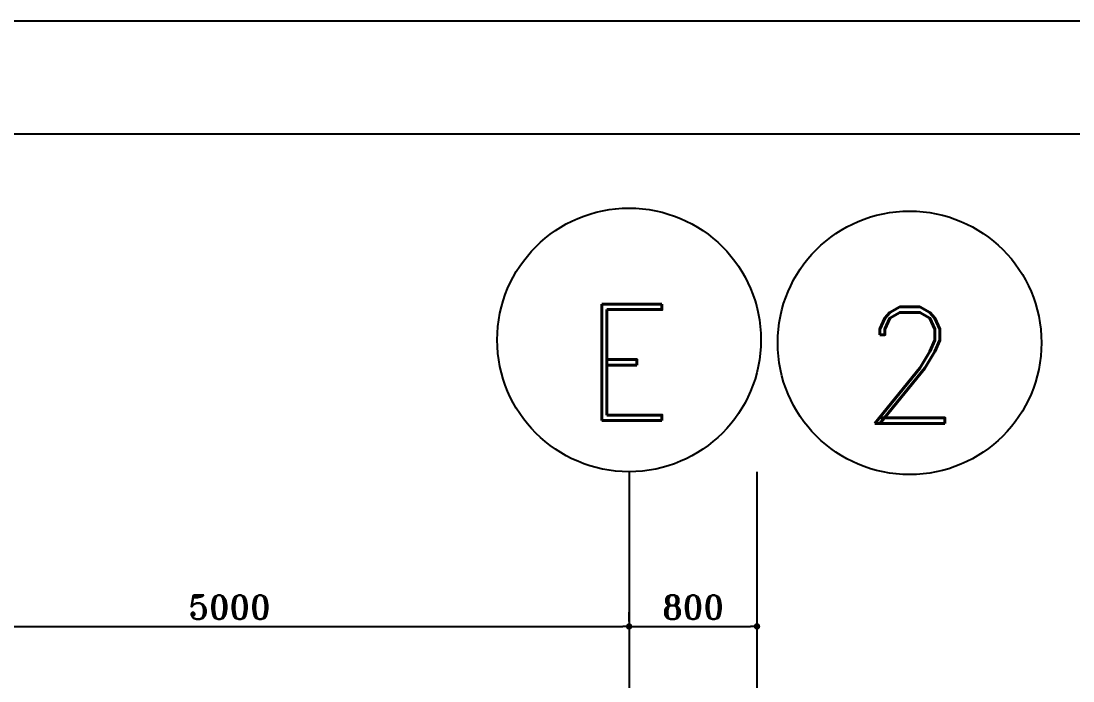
# Model space of a CAD drawing. Header units: inches. Extents: x 1387 to 2676, y -3554 to -2136.
# Drawn here: x 2553.02 to 2566.18, y -3137.67 to -3129.41 of the extents above; entities that cross this region are included whole.
import ezdxf
from ezdxf.enums import TextEntityAlignment as Align

# ---------------------------------------------------------------- set-up
doc = ezdxf.new("R2010")
doc.units = ezdxf.units.IN
doc.header["$MEASUREMENT"] = 0
for name, pattern in [('CENTER', [2, 1.25, -0.25, 0.25, -0.25]), ('DASHDOTX2', [2, 1, -0.5, 0, -0.5]), ('HIDDEN', [0.375, 0.25, -0.125])]:
    doc.linetypes.add(name, pattern=pattern)
for name, color, linetype in [('1', 1, 'Continuous'), ('3', 3, 'HIDDEN'), ('Ax', 1, 'DASHDOTX2'), ('AXE', 1, 'CENTER'), ('DIM', 8, 'Continuous'), ('Layer4', 118, 'Continuous'), ('Pich', 2, 'Continuous')]:
    doc.layers.add(name, color=color, linetype=linetype)
doc.styles.add('ROMAND', font='ROMAND.shx')
doc.styles.add('ROMANT', font='romant')
doc.dimstyles.new('1-50-2', dxfattribs={"dimtxt": 0.3, "dimasz": 0.08, "dimexe": 0.18, "dimexo": 0.0625, "dimgap": 0.09, "dimtad": 1, "dimdec": 0, "dimlfac": 500, "dimdsep": 46, "dimtxsty": 'ROMANT', "dimblk": 'DOT', "dimcen": 0.09, "dimclrd": 1, "dimclre": 1, "dimclrt": 3, "dimadec": 0, "dimazin": 0, "dimtfac": 1, "dimtdec": 0, "dimtix": 1, "dimtofl": 0, "dimtmove": 2, "dimatfit": 3, "dimldrblk": 'DOT', "dimfxl": 1, "dimtolj": 1, "dimarcsym": 0})

# ---------------------------------------------------------------- blocks, each defined once
blk = doc.blocks.new('DOT')
at = {"layer": 'DIM', "color": 0, "linetype": 'ByBlock'}
blk.add_line((-0.5, 0), (-1, 0), dxfattribs=at)
at = {"layer": 'DIM', "color": 0, "linetype": 'ByBlock', "const_width": 0.5}
blk.add_lwpolyline([(-0.25, 0, 1), (0.25, 0, 1)], format="xyb", close=True, dxfattribs=at)
blk = doc.blocks.new('*D2751')
at = {"layer": 'Defpoints', "color": 0, "transparency": 16777216}
for p in [(2560.63, -3136.99), (2560.63, -3136.99), (2550.63, -3141.086)]:
    blk.add_point(p, dxfattribs=at)
at = {"layer": 'Pich', "color": 1, "lineweight": -2, "transparency": 16777216}
for p, q in [((2550.63, -3141.023), (2550.63, -3136.81)), ((2560.63, -3136.927), (2560.63, -3136.81)), ((2550.71, -3136.99), (2560.55, -3136.99))]:
    blk.add_line(p, q, dxfattribs=at)
at = {"layer": 'Pich', "color": 1, "lineweight": -2, "transparency": 16777216, "xscale": 0.08, "yscale": 0.08, "zscale": 0.08, "rotation": 180}
blk.add_blockref('DOT', (2550.63, -3136.99), dxfattribs=at)
at = {"layer": 'Pich', "color": 1, "lineweight": -2, "transparency": 16777216, "xscale": 0.08, "yscale": 0.08, "zscale": 0.08}
blk.add_blockref('DOT', (2560.63, -3136.99), dxfattribs=at)
at = {"layer": 'Pich', "color": 3, "transparency": 16777216, "insert": (2555.63, -3136.75), "char_height": 0.3, "attachment_point": 5, "style": 'ROMANT'}
blk.add_mtext('\\A1;5000', dxfattribs=at)
blk = doc.blocks.new('_Dot')
at = {"layer": 'DIM', "color": 0, "lineweight": -2}
blk.add_line((-0.5, 0), (-1, 0), dxfattribs=at)
at = {"layer": 'DIM', "color": 0, "const_width": 0.5}
blk.add_lwpolyline([(-0.25, 0, 1), (0.25, 0, 1)], format="xyb", close=True, dxfattribs=at)
blk = doc.blocks.new('*D2790')
at = {"layer": 'Defpoints', "color": 0, "transparency": 16777216}
for p in [(2560.63, -3135.057), (2562.23, -3135.057), (2562.23, -3136.99)]:
    blk.add_point(p, dxfattribs=at)
at = {"layer": 'Pich', "color": 1, "lineweight": -2, "transparency": 16777216}
for p, q in [((2560.63, -3135.119), (2560.63, -3137.17)), ((2562.23, -3135.119), (2562.23, -3137.17)), ((2560.71, -3136.99), (2562.15, -3136.99))]:
    blk.add_line(p, q, dxfattribs=at)
at = {"layer": 'Pich', "color": 1, "lineweight": -2, "transparency": 16777216, "xscale": 0.08, "yscale": 0.08, "zscale": 0.08, "rotation": 180}
blk.add_blockref('DOT', (2560.63, -3136.99), dxfattribs=at)
at = {"layer": 'Pich', "color": 1, "lineweight": -2, "transparency": 16777216, "xscale": 0.08, "yscale": 0.08, "zscale": 0.08}
blk.add_blockref('DOT', (2562.23, -3136.99), dxfattribs=at)
at = {"layer": 'Pich', "color": 3, "transparency": 16777216, "insert": (2561.43, -3136.75), "char_height": 0.3, "attachment_point": 5, "style": 'ROMANT'}
blk.add_mtext('\\A1;800', dxfattribs=at)

msp = doc.modelspace()

# ---------------------------------------------------------------- linework, layer by layer
at = {"layer": '1'}
msp.add_lwpolyline([(2578.30094543, -3212.095244), (2578.30094543, -3130.82689383), (2521.6679488, -3130.82689383), (2521.6679488, -3212.095244)], close=True, dxfattribs=at)
at = {"layer": 'Ax', "linetype": 'Continuous', "ltscale": 0.5}
for centre in [(2560.62998428, -3133.40274974), (2564.13932762, -3133.43938312)]:
    msp.add_circle(centre, 1.65, dxfattribs=at)
at = {"layer": 'AXE'}
for p, q in [((2560.63007922, -3135.0565052), (2560.63000677, -3201.70429341)), ((2562.23011422, -3135.05650671), (2562.23004177, -3201.70429492))]:
    msp.add_line(p, q, dxfattribs=at)
at = {"layer": 'Layer4'}
msp.add_lwpolyline([(2520.25212388, -3129.41106891), (2520.25212388, -3213.51106891), (2579.71677035, -3213.51106891), (2579.71677035, -3129.41106891)], close=True, dxfattribs=at)

# ---------------------------------------------------------------- texts
at = {"layer": '3', "color": 3, "style": 'ROMAND'}
for s, p in [('E', (2560.63473556, -3133.68355522, 0.00000003)), ('2', (2564.14407889, -3133.7201886, 0.00000003))]:
    msp.add_text(s, height=1.4598144, dxfattribs=at).set_placement(p, align=Align.MIDDLE_CENTER)

# ---------------------------------------------------------------- dimensions: what is measured, and where the dimension line sits
at = {"layer": 'Pich'}
dim = msp.add_linear_dim(base=(2562.23011422, -3136.98995778), p1=(2560.63011422, -3135.0565052), p2=(2562.23011422, -3135.05650671), angle=180, dimstyle='1-50-2', dxfattribs=at)
dim.commit()
dim.dimension.update_dxf_attribs({"geometry": '*D2790', "text_midpoint": (2561.43011422, -3136.74995778)})
dim = msp.add_linear_dim(base=(2560.63009352, -3136.98997287), p1=(2550.63003244, -3141.08576884), p2=(2560.63009352, -3136.98997287), dimstyle='1-50-2', dxfattribs=at)
dim.commit()
dim.dimension.update_dxf_attribs({"geometry": '*D2751', "text_midpoint": (2555.63006298, -3136.74997287)})

doc.saveas('drawing.dxf')
